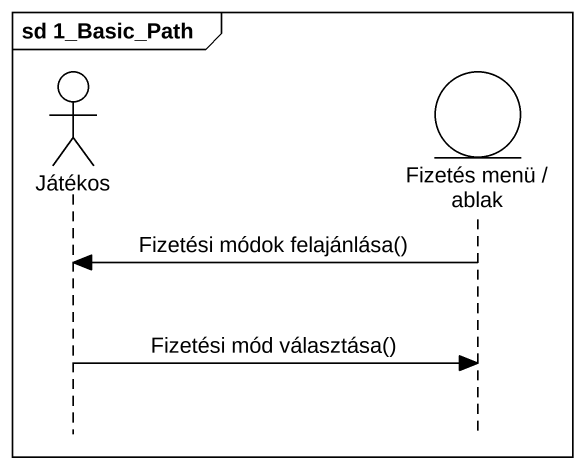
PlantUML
@startuml
mainframe sd 1_Basic_Path
hide footbox
actor Játékos
entity "Fizetés menü / ablak" as Fizetés_menü_ablak

Fizetés_menü_ablak -> Játékos : Fizetési módok felajánlása()
Játékos -> Fizetés_menü_ablak : Fizetési mód választása()
@enduml
